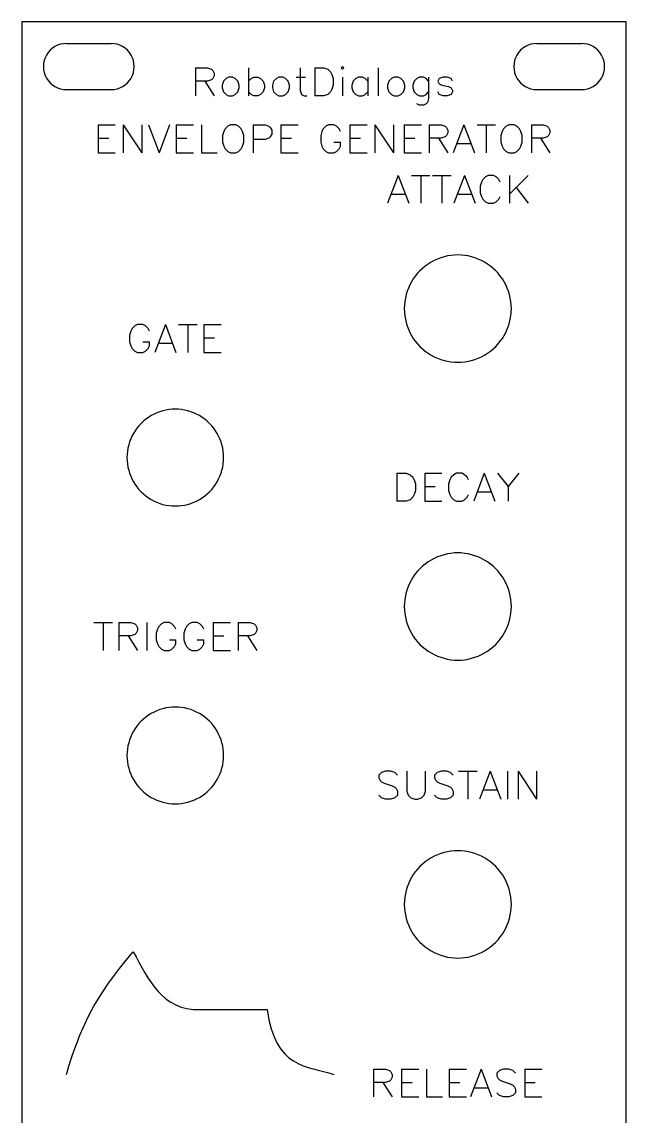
# Model space of a CAD drawing. Extents: x 0 to 41, y 0 to 128.
# Drawn here: x 0 to 40.6, y 55 to 128.5 of the extents above; entities that cross this region are included whole.
import ezdxf

# ---------------------------------------------------------------- set-up
doc = ezdxf.new("R2010")
doc.units = 0
for name, color, linetype in [('panel', 7, 'CONTINUOUS'), ('symbol', 7, 'CONTINUOUS'), ('text', 7, 'CONTINUOUS')]:
    doc.layers.add(name, color=color, linetype=linetype)

msp = doc.modelspace()

# ---------------------------------------------------------------- linework, layer by layer
at = {"layer": 'panel', "color": 7}
for p, q in [((0.049981, 128.450048), (0.049981, 0.049849)), ((40.59009, 128.450048), (0.049981, 128.450048)), ((40.59009, 0.049849), (40.59009, 128.450048)), ((3.042454, 127.001257), (6.03519, 127.001257)), ((34.604881, 127.001257), (37.597354, 127.001257)), ((3.042454, 123.903804), (6.03519, 123.903804)), ((34.604881, 123.903804), (37.597354, 123.903804)), ((32.889024, 109.215082), (32.889024, 109.215082)), ((13.586585, 99.222841), (13.586585, 99.222841)), ((32.889024, 89.230603), (32.889024, 89.230603)), ((13.586585, 79.238363), (13.586585, 79.238363)), ((32.889024, 69.246125), (32.889024, 69.246125))]:
    msp.add_line(p, q, dxfattribs=at)
for points in [[(3.042564, 127.001268), (2.490164, 127.001268), (1.979724, 126.706068), (1.703524, 126.226869)], [(7.374233, 126.226869), (7.098033, 126.706068), (6.587593, 127.001268), (6.035192, 127.001268)], [(34.604797, 127.001268), (34.052396, 127.001268), (33.541957, 126.706068), (33.265756, 126.226869)], [(38.936463, 126.226869), (38.660262, 126.706068), (38.149823, 127.001268), (37.597422, 127.001268)], [(1.703524, 126.226869), (1.427324, 125.747669), (1.427324, 125.157271), (1.703524, 124.678071)], [(7.374233, 124.678071), (7.650433, 125.157271), (7.650433, 125.747669), (7.374233, 126.226869)], [(33.265756, 126.226869), (32.989556, 125.747669), (32.989556, 125.157271), (33.265756, 124.678071)], [(38.936463, 124.678071), (39.212663, 125.157271), (39.212663, 125.747669), (38.936463, 126.226869)], [(1.703524, 124.678071), (1.979724, 124.198871), (2.490164, 123.903672), (3.042564, 123.903672)], [(6.035192, 123.903672), (6.587593, 123.903672), (7.098033, 124.198871), (7.374233, 124.678071)], [(33.265756, 124.678071), (33.541957, 124.198871), (34.052396, 123.903672), (34.604797, 123.903672)], [(37.597422, 123.903672), (38.149823, 123.903672), (38.660262, 124.198871), (38.936463, 124.678071)], [(27.502297, 112.330354), (26.39119, 111.687775), (25.706721, 110.50024), (25.706721, 109.215082)], [(31.093448, 112.330354), (29.982342, 112.972933), (28.613403, 112.972933), (27.502297, 112.330354)], [(32.889024, 109.215082), (32.889024, 110.50024), (32.204554, 111.687775), (31.093448, 112.330354)], [(25.706721, 109.215082), (25.706721, 107.929924), (26.39119, 106.742388), (27.502297, 106.099809)], [(31.093448, 106.099809), (32.204554, 106.742388), (32.889024, 107.929924), (32.889024, 109.215082)], [(27.502297, 106.099809), (28.613403, 105.45723), (29.982342, 105.45723), (31.093448, 106.099809)], [(8.723567, 102.035239), (7.720485, 101.455133), (7.102561, 100.383053), (7.102561, 99.222841)], [(11.965579, 102.035239), (10.962497, 102.615345), (9.726649, 102.615345), (8.723567, 102.035239)], [(13.586585, 99.222841), (13.586585, 100.383053), (12.968661, 101.455133), (11.965579, 102.035239)], [(7.102561, 99.222841), (7.102561, 98.062629), (7.720485, 96.990549), (8.723567, 96.410443)], [(11.965579, 96.410443), (12.968661, 96.990549), (13.586585, 98.062629), (13.586585, 99.222841)], [(8.723567, 96.410443), (9.726649, 95.830337), (10.962497, 95.830337), (11.965579, 96.410443)], [(31.093448, 92.345875), (29.982342, 92.988454), (28.613403, 92.988454), (27.502297, 92.345875)], [(27.502297, 92.345875), (26.39119, 91.703296), (25.706721, 90.515761), (25.706721, 89.230603)], [(32.889024, 89.230603), (32.889024, 90.515761), (32.204554, 91.703296), (31.093448, 92.345875)], [(25.706721, 89.230603), (25.706721, 87.945445), (26.39119, 86.75791), (27.502297, 86.115331)], [(31.093448, 86.115331), (32.204554, 86.75791), (32.889024, 87.945445), (32.889024, 89.230603)], [(27.502297, 86.115331), (28.613403, 85.472752), (29.982342, 85.472752), (31.093448, 86.115331)], [(11.965579, 82.050761), (10.962497, 82.630867), (9.726649, 82.630867), (8.723567, 82.050761)], [(8.723567, 82.050761), (7.720485, 81.470655), (7.102561, 80.398575), (7.102561, 79.238363)], [(13.586585, 79.238363), (13.586585, 80.398575), (12.968661, 81.470655), (11.965579, 82.050761)], [(7.102561, 79.238363), (7.102561, 78.07815), (7.720485, 77.00607), (8.723567, 76.425964)], [(11.965579, 76.425964), (12.968661, 77.00607), (13.586585, 78.07815), (13.586585, 79.238363)], [(8.723567, 76.425964), (9.726649, 75.845858), (10.962497, 75.845858), (11.965579, 76.425964)], [(31.093448, 72.361397), (29.982342, 73.003976), (28.613403, 73.003976), (27.502297, 72.361397)], [(27.502297, 72.361397), (26.39119, 71.718818), (25.706721, 70.531283), (25.706721, 69.246125)], [(32.889024, 69.246125), (32.889024, 70.531283), (32.204554, 71.718818), (31.093448, 72.361397)], [(25.706721, 69.246125), (25.706721, 67.960967), (26.39119, 66.773432), (27.502297, 66.130853)], [(31.093448, 66.130853), (32.204554, 66.773432), (32.889024, 67.960967), (32.889024, 69.246125)], [(27.502297, 66.130853), (28.613403, 65.488274), (29.982342, 65.488274), (31.093448, 66.130853)]]:
    msp.add_open_spline(points, degree=3, dxfattribs=at)
at = {"layer": 'symbol', "color": 7}
msp.add_line((12.002199, 62.192343), (16.49661, 62.192343), dxfattribs=at)
for points in [[(3.038347, 57.83526), (3.955115, 60.907343), (4.845669, 62.934886), (7.520273, 66.075013)], [(7.520273, 66.075013), (8.558267, 64.186631), (9.461959, 62.123252), (12.002199, 62.192343)], [(16.49661, 62.192343), (17.068027, 58.220976), (19.161121, 58.42512), (20.978534, 57.83526)]]:
    msp.add_open_spline(points, degree=3, dxfattribs=at)
at = {"layer": 'text', "color": 7}
for p, q in [((11.698091, 125.362516), (11.698091, 123.4942)), ((11.698091, 125.362516), (12.499604, 125.362516)), ((12.499604, 125.362516), (12.764894, 125.272205)), ((12.764894, 125.272205), (12.855205, 125.181894)), ((12.855205, 125.181894), (12.945516, 125.006915)), ((12.945516, 124.826293), (12.855205, 124.651314)), ((12.945516, 125.006915), (12.945516, 124.826293)), ((15.254101, 125.362516), (15.254101, 123.4942)), ((18.719802, 125.362516), (18.719802, 123.849801)), ((19.696291, 125.362516), (19.696291, 123.4942)), ((19.696291, 125.362516), (20.320003, 125.362516)), ((20.320003, 125.362516), (20.588115, 125.272205)), ((20.588115, 125.272205), (20.763094, 125.094404)), ((20.763094, 125.094404), (20.853405, 124.916604)), ((20.853405, 124.916604), (20.943716, 124.651314)), ((21.564611, 125.450005), (21.477121, 125.362516)), ((21.477121, 125.362516), (21.564611, 125.272205)), ((21.654922, 125.362516), (21.564611, 125.450005)), ((21.564611, 125.272205), (21.654922, 125.362516)), ((23.963491, 125.362516), (23.963491, 123.4942)), ((12.499604, 124.470692), (11.698091, 124.470692)), ((12.321803, 124.470692), (12.945516, 123.4942)), ((12.764894, 124.561003), (12.499604, 124.470692)), ((12.855205, 124.651314), (12.764894, 124.561003)), ((13.566411, 124.470692), (13.478921, 124.205402)), ((13.478921, 124.205402), (13.478921, 124.027601)), ((13.747033, 124.651314), (13.566411, 124.470692)), ((13.922012, 124.738803), (13.747033, 124.651314)), ((14.190123, 124.738803), (13.922012, 124.738803)), ((14.367924, 124.651314), (14.190123, 124.738803)), ((14.545724, 124.470692), (14.367924, 124.651314)), ((14.633214, 124.205402), (14.545724, 124.470692)), ((14.633214, 124.027601), (14.633214, 124.205402)), ((15.254101, 124.470692), (15.434723, 124.651314)), ((15.434723, 124.651314), (15.609702, 124.738803)), ((15.609702, 124.738803), (15.877813, 124.738803)), ((15.877813, 124.738803), (16.055614, 124.651314)), ((16.055614, 124.651314), (16.233414, 124.470692)), ((16.233414, 124.470692), (16.320904, 124.205402)), ((16.320904, 124.205402), (16.320904, 124.027601)), ((16.941791, 124.470692), (16.854301, 124.205402)), ((16.854301, 124.205402), (16.854301, 124.027601)), ((17.122413, 124.651314), (16.941791, 124.470692)), ((17.297392, 124.738803), (17.122413, 124.651314)), ((17.565503, 124.738803), (17.297392, 124.738803)), ((17.743304, 124.651314), (17.565503, 124.738803)), ((17.921104, 124.470692), (17.743304, 124.651314)), ((18.008594, 124.205402), (17.921104, 124.470692)), ((18.008594, 124.027601), (18.008594, 124.205402)), ((18.454512, 124.738803), (19.075403, 124.738803)), ((20.943716, 124.205402), (20.853405, 123.940112)), ((20.943716, 124.651314), (20.943716, 124.205402)), ((21.564611, 124.738803), (21.564611, 123.4942)), ((22.275791, 124.470692), (22.188301, 124.205402)), ((22.188301, 124.205402), (22.188301, 124.027601)), ((22.456413, 124.651314), (22.275791, 124.470692)), ((22.631392, 124.738803), (22.456413, 124.651314)), ((22.899503, 124.738803), (22.631392, 124.738803)), ((23.077304, 124.651314), (22.899503, 124.738803)), ((23.255104, 124.470692), (23.077304, 124.651314)), ((23.255104, 124.738803), (23.255104, 123.4942)), ((24.674691, 124.470692), (24.587201, 124.205402)), ((24.587201, 124.205402), (24.587201, 124.027601)), ((24.855313, 124.651314), (24.674691, 124.470692)), ((25.030292, 124.738803), (24.855313, 124.651314)), ((25.298403, 124.738803), (25.030292, 124.738803)), ((25.476204, 124.651314), (25.298403, 124.738803)), ((25.654004, 124.470692), (25.476204, 124.651314)), ((25.741494, 124.205402), (25.654004, 124.470692)), ((25.741494, 124.027601), (25.741494, 124.205402)), ((26.362391, 124.470692), (26.274901, 124.205402)), ((26.274901, 124.205402), (26.274901, 124.027601)), ((26.543013, 124.651314), (26.362391, 124.470692)), ((26.717992, 124.738803), (26.543013, 124.651314)), ((26.986103, 124.738803), (26.717992, 124.738803)), ((27.163904, 124.651314), (26.986103, 124.738803)), ((27.341704, 124.470692), (27.163904, 124.651314)), ((27.341704, 124.738803), (27.341704, 123.3164)), ((28.050091, 124.651314), (27.962601, 124.470692)), ((27.962601, 124.470692), (28.050091, 124.295713)), ((28.318202, 124.738803), (28.050091, 124.651314)), ((28.050091, 124.295713), (28.230713, 124.205402)), ((28.230713, 124.205402), (28.673803, 124.115091)), ((28.586314, 124.738803), (28.318202, 124.738803)), ((28.851604, 124.651314), (28.586314, 124.738803)), ((28.673803, 124.115091), (28.851604, 124.027601)), ((28.941915, 124.470692), (28.851604, 124.651314)), ((13.478921, 124.027601), (13.566411, 123.760901)), ((13.566411, 123.760901), (13.747033, 123.5831)), ((13.747033, 123.5831), (13.922012, 123.4942)), ((13.922012, 123.4942), (14.190123, 123.4942)), ((14.190123, 123.4942), (14.367924, 123.5831)), ((14.367924, 123.5831), (14.545724, 123.760901)), ((14.545724, 123.760901), (14.633214, 124.027601)), ((15.434723, 123.5831), (15.254101, 123.760901)), ((15.609702, 123.4942), (15.434723, 123.5831)), ((15.877813, 123.4942), (15.609702, 123.4942)), ((16.055614, 123.5831), (15.877813, 123.4942)), ((16.233414, 123.760901), (16.055614, 123.5831)), ((16.320904, 124.027601), (16.233414, 123.760901)), ((16.854301, 124.027601), (16.941791, 123.760901)), ((16.941791, 123.760901), (17.122413, 123.5831)), ((17.122413, 123.5831), (17.297392, 123.4942)), ((17.297392, 123.4942), (17.565503, 123.4942)), ((17.565503, 123.4942), (17.743304, 123.5831)), ((17.743304, 123.5831), (17.921104, 123.760901)), ((17.921104, 123.760901), (18.008594, 124.027601)), ((18.719802, 123.849801), (18.810113, 123.5831)), ((18.810113, 123.5831), (18.985092, 123.4942)), ((18.985092, 123.4942), (19.165714, 123.4942)), ((20.320003, 123.4942), (19.696291, 123.4942)), ((20.588115, 123.5831), (20.320003, 123.4942)), ((20.763094, 123.760901), (20.588115, 123.5831)), ((20.853405, 123.940112), (20.763094, 123.760901)), ((22.188301, 124.027601), (22.275791, 123.760901)), ((22.275791, 123.760901), (22.456413, 123.5831)), ((22.456413, 123.5831), (22.631392, 123.4942)), ((22.631392, 123.4942), (22.899503, 123.4942)), ((22.899503, 123.4942), (23.077304, 123.5831)), ((23.077304, 123.5831), (23.255104, 123.760901)), ((24.587201, 124.027601), (24.674691, 123.760901)), ((24.674691, 123.760901), (24.855313, 123.5831)), ((24.855313, 123.5831), (25.030292, 123.4942)), ((25.030292, 123.4942), (25.298403, 123.4942)), ((25.298403, 123.4942), (25.476204, 123.5831)), ((25.476204, 123.5831), (25.654004, 123.760901)), ((25.654004, 123.760901), (25.741494, 124.027601)), ((26.274901, 124.027601), (26.362391, 123.760901)), ((26.362391, 123.760901), (26.543013, 123.5831)), ((26.543013, 123.5831), (26.717992, 123.4942)), ((26.717992, 123.4942), (26.986103, 123.4942)), ((26.986103, 123.4942), (27.163904, 123.5831)), ((27.163904, 123.5831), (27.341704, 123.760901)), ((28.050091, 123.5831), (27.962601, 123.760901)), ((28.318202, 123.4942), (28.050091, 123.5831)), ((28.586314, 123.4942), (28.318202, 123.4942)), ((28.851604, 123.5831), (28.586314, 123.4942)), ((28.851604, 124.027601), (28.941915, 123.849801)), ((28.941915, 123.760901), (28.851604, 123.5831)), ((28.941915, 123.849801), (28.941915, 123.760901)), ((26.717992, 122.873309), (26.543013, 122.960799)), ((26.986103, 122.873309), (26.717992, 122.873309)), ((27.163904, 122.960799), (26.986103, 122.873309)), ((27.254215, 123.048288), (27.163904, 122.960799)), ((27.341704, 123.3164), (27.254215, 123.048288)), ((5.161791, 121.544116), (5.161791, 119.6758)), ((5.161791, 121.544116), (6.318905, 121.544116)), ((6.849481, 121.544116), (6.849481, 119.6758)), ((6.849481, 121.544116), (8.096906, 119.6758)), ((8.096906, 121.544116), (8.096906, 119.6758)), ((8.540001, 121.544116), (9.251203, 119.6758)), ((9.962405, 121.544116), (9.251203, 119.6758)), ((10.405491, 121.544116), (10.405491, 119.6758)), ((10.405491, 121.544116), (11.562605, 121.544116)), ((12.093191, 121.544116), (12.093191, 119.6758)), ((13.696212, 121.276004), (13.605901, 121.098204)), ((13.874012, 121.453805), (13.696212, 121.276004)), ((14.051813, 121.544116), (13.874012, 121.453805)), ((14.407414, 121.544116), (14.051813, 121.544116)), ((14.585214, 121.453805), (14.407414, 121.544116)), ((14.763015, 121.276004), (14.585214, 121.453805)), ((14.853326, 121.098204), (14.763015, 121.276004)), ((15.561691, 121.544116), (15.561691, 119.6758)), ((15.561691, 121.544116), (16.363204, 121.544116)), ((16.363204, 121.544116), (16.628494, 121.453805)), ((16.628494, 121.453805), (16.718805, 121.363494)), ((16.718805, 121.363494), (16.809116, 121.188515)), ((16.809116, 121.188515), (16.809116, 120.920403)), ((17.429991, 121.544116), (17.429991, 119.6758)), ((17.429991, 121.544116), (18.587105, 121.544116)), ((20.274802, 121.276004), (20.184491, 121.098204)), ((20.452602, 121.453805), (20.274802, 121.276004)), ((20.630403, 121.544116), (20.452602, 121.453805)), ((20.986004, 121.544116), (20.630403, 121.544116)), ((21.163804, 121.453805), (20.986004, 121.544116)), ((21.341605, 121.276004), (21.163804, 121.453805)), ((21.431916, 121.098204), (21.341605, 121.276004)), ((22.052791, 121.544116), (22.052791, 119.6758)), ((22.052791, 121.544116), (23.209905, 121.544116)), ((23.740491, 121.544116), (23.740491, 119.6758)), ((23.740491, 121.544116), (24.987916, 119.6758)), ((24.987916, 121.544116), (24.987916, 119.6758)), ((25.696291, 121.544116), (25.696291, 119.6758)), ((25.696291, 121.544116), (26.853405, 121.544116)), ((27.383991, 121.544116), (27.383991, 119.6758)), ((27.383991, 121.544116), (28.185504, 121.544116)), ((28.185504, 121.544116), (28.450794, 121.453805)), ((28.450794, 121.453805), (28.541105, 121.363494)), ((28.541105, 121.363494), (28.631416, 121.188515)), ((28.631416, 121.188515), (28.631416, 121.007893)), ((29.698303, 121.544116), (28.987101, 119.6758)), ((29.698303, 121.544116), (30.409505, 119.6758)), ((30.587301, 121.544116), (31.831904, 121.544116)), ((31.208192, 121.544116), (31.208192, 119.6758)), ((32.365302, 121.276004), (32.274991, 121.098204)), ((32.543102, 121.453805), (32.365302, 121.276004)), ((32.720903, 121.544116), (32.543102, 121.453805)), ((33.076504, 121.544116), (32.720903, 121.544116)), ((33.254304, 121.453805), (33.076504, 121.544116)), ((33.432105, 121.276004), (33.254304, 121.453805)), ((33.522416, 121.098204), (33.432105, 121.276004)), ((34.230791, 121.544116), (34.230791, 119.6758)), ((34.230791, 121.544116), (35.032304, 121.544116)), ((35.032304, 121.544116), (35.297594, 121.453805)), ((35.297594, 121.453805), (35.387905, 121.363494)), ((35.387905, 121.363494), (35.478216, 121.188515)), ((35.478216, 121.188515), (35.478216, 121.007893)), ((5.161791, 120.652292), (5.872993, 120.652292)), ((10.405491, 120.652292), (11.116693, 120.652292)), ((13.605901, 121.098204), (13.518411, 120.832914)), ((13.518411, 120.832914), (13.518411, 120.387002)), ((13.518411, 120.387002), (13.605901, 120.121712)), ((14.940815, 120.832914), (14.853326, 121.098204)), ((14.853326, 120.121712), (14.940815, 120.387002)), ((14.940815, 120.387002), (14.940815, 120.832914)), ((16.363204, 120.564802), (15.561691, 120.564802)), ((16.628494, 120.652292), (16.363204, 120.564802)), ((16.718805, 120.742603), (16.628494, 120.652292)), ((16.809116, 120.920403), (16.718805, 120.742603)), ((17.429991, 120.652292), (18.141193, 120.652292)), ((20.184491, 121.098204), (20.097001, 120.832914)), ((20.097001, 120.832914), (20.097001, 120.387002)), ((20.097001, 120.387002), (20.184491, 120.121712)), ((20.986004, 120.387002), (21.431916, 120.387002)), ((21.431916, 120.121712), (21.431916, 120.387002)), ((22.052791, 120.652292), (22.763993, 120.652292)), ((25.696291, 120.652292), (26.407493, 120.652292)), ((28.185504, 120.652292), (27.383991, 120.652292)), ((28.007703, 120.652292), (28.631416, 119.6758)), ((28.450794, 120.742603), (28.185504, 120.652292)), ((28.541105, 120.832914), (28.450794, 120.742603)), ((28.631416, 121.007893), (28.541105, 120.832914)), ((32.274991, 121.098204), (32.187501, 120.832914)), ((32.187501, 120.832914), (32.187501, 120.387002)), ((32.187501, 120.387002), (32.274991, 120.121712)), ((33.609905, 120.832914), (33.522416, 121.098204)), ((33.522416, 120.121712), (33.609905, 120.387002)), ((33.609905, 120.387002), (33.609905, 120.832914)), ((35.032304, 120.652292), (34.230791, 120.652292)), ((34.854503, 120.652292), (35.478216, 119.6758)), ((35.297594, 120.742603), (35.032304, 120.652292)), ((35.387905, 120.832914), (35.297594, 120.742603)), ((35.478216, 121.007893), (35.387905, 120.832914)), ((5.161791, 119.6758), (6.318905, 119.6758)), ((10.405491, 119.6758), (11.562605, 119.6758)), ((12.093191, 119.6758), (13.159994, 119.6758)), ((13.605901, 120.121712), (13.696212, 119.942501)), ((13.696212, 119.942501), (13.874012, 119.7647)), ((13.874012, 119.7647), (14.051813, 119.6758)), ((14.051813, 119.6758), (14.407414, 119.6758)), ((14.407414, 119.6758), (14.585214, 119.7647)), ((14.585214, 119.7647), (14.763015, 119.942501)), ((14.763015, 119.942501), (14.853326, 120.121712)), ((17.429991, 119.6758), (18.587105, 119.6758)), ((20.184491, 120.121712), (20.274802, 119.942501)), ((20.274802, 119.942501), (20.452602, 119.7647)), ((20.452602, 119.7647), (20.630403, 119.6758)), ((20.630403, 119.6758), (20.986004, 119.6758)), ((20.986004, 119.6758), (21.163804, 119.7647)), ((21.163804, 119.7647), (21.341605, 119.942501)), ((21.341605, 119.942501), (21.431916, 120.121712)), ((22.052791, 119.6758), (23.209905, 119.6758)), ((25.696291, 119.6758), (26.853405, 119.6758)), ((29.252391, 120.296691), (30.144215, 120.296691)), ((32.274991, 120.121712), (32.365302, 119.942501)), ((32.365302, 119.942501), (32.543102, 119.7647)), ((32.543102, 119.7647), (32.720903, 119.6758)), ((32.720903, 119.6758), (33.076504, 119.6758)), ((33.076504, 119.6758), (33.254304, 119.7647)), ((33.254304, 119.7647), (33.432105, 119.942501)), ((33.432105, 119.942501), (33.522416, 120.121712)), ((25.295903, 118.149216), (24.584701, 116.2809)), ((25.295903, 118.149216), (26.007105, 116.2809)), ((26.184901, 118.149216), (27.429504, 118.149216)), ((26.805792, 118.149216), (26.805792, 116.2809)), ((27.607311, 118.149216), (28.851914, 118.149216)), ((28.228202, 118.149216), (28.228202, 116.2809)), ((29.740913, 118.149216), (29.029711, 116.2809)), ((29.740913, 118.149216), (30.452115, 116.2809)), ((30.895211, 117.703304), (30.807721, 117.438014)), ((30.985522, 117.881104), (30.895211, 117.703304)), ((31.163322, 118.058905), (30.985522, 117.881104)), ((31.341123, 118.149216), (31.163322, 118.058905)), ((31.696724, 118.149216), (31.341123, 118.149216)), ((31.874524, 118.058905), (31.696724, 118.149216)), ((32.052325, 117.881104), (31.874524, 118.058905)), ((32.142636, 117.703304), (32.052325, 117.881104)), ((32.763521, 118.149216), (32.763521, 116.2809)), ((34.010946, 118.149216), (32.763521, 116.901791)), ((24.849991, 116.901791), (25.741815, 116.901791)), ((29.295001, 116.901791), (30.186825, 116.901791)), ((30.807721, 117.438014), (30.807721, 116.992102)), ((30.807721, 116.992102), (30.895211, 116.726812)), ((30.895211, 116.726812), (30.985522, 116.547601)), ((32.052325, 116.547601), (32.142636, 116.726812)), ((33.209433, 117.347703), (34.010946, 116.2809)), ((30.985522, 116.547601), (31.163322, 116.3698)), ((31.163322, 116.3698), (31.341123, 116.2809)), ((31.341123, 116.2809), (31.696724, 116.2809)), ((31.696724, 116.2809), (31.874524, 116.3698)), ((31.874524, 116.3698), (32.052325, 116.547601)), ((7.632402, 108.050805), (7.454602, 107.873004)), ((7.810203, 108.141116), (7.632402, 108.050805)), ((8.165804, 108.141116), (7.810203, 108.141116)), ((8.343604, 108.050805), (8.165804, 108.141116)), ((8.521405, 107.873004), (8.343604, 108.050805)), ((9.678523, 108.141116), (8.967321, 106.2728)), ((9.678523, 108.141116), (10.389725, 106.2728)), ((10.567521, 108.141116), (11.812124, 108.141116)), ((11.188412, 108.141116), (11.188412, 106.2728)), ((12.255211, 108.141116), (12.255211, 106.2728)), ((12.255211, 108.141116), (13.412325, 108.141116)), ((7.364291, 107.695204), (7.276801, 107.429914)), ((7.276801, 107.429914), (7.276801, 106.984002)), ((7.454602, 107.873004), (7.364291, 107.695204)), ((8.611716, 107.695204), (8.521405, 107.873004)), ((12.255211, 107.249292), (12.966413, 107.249292)), ((7.276801, 106.984002), (7.364291, 106.718712)), ((7.364291, 106.718712), (7.454602, 106.539501)), ((7.454602, 106.539501), (7.632402, 106.3617)), ((8.165804, 106.984002), (8.611716, 106.984002)), ((8.343604, 106.3617), (8.521405, 106.539501)), ((8.521405, 106.539501), (8.611716, 106.718712)), ((8.611716, 106.718712), (8.611716, 106.984002)), ((9.232611, 106.893691), (10.124435, 106.893691)), ((7.632402, 106.3617), (7.810203, 106.2728)), ((7.810203, 106.2728), (8.165804, 106.2728)), ((8.165804, 106.2728), (8.343604, 106.3617)), ((12.255211, 106.2728), (13.412325, 106.2728)), ((25.206991, 98.164716), (25.206991, 96.2964)), ((25.206991, 98.164716), (25.830703, 98.164716)), ((25.830703, 98.164716), (26.098815, 98.074405)), ((26.098815, 98.074405), (26.273794, 97.896604)), ((26.273794, 97.896604), (26.364105, 97.718804)), ((26.364105, 97.718804), (26.454416, 97.453514)), ((27.075311, 98.164716), (27.075311, 96.2964)), ((27.075311, 98.164716), (28.232425, 98.164716)), ((28.763001, 97.718804), (28.675511, 97.453514)), ((28.853312, 97.896604), (28.763001, 97.718804)), ((29.031112, 98.074405), (28.853312, 97.896604)), ((29.208913, 98.164716), (29.031112, 98.074405)), ((29.564514, 98.164716), (29.208913, 98.164716)), ((29.742314, 98.074405), (29.564514, 98.164716)), ((29.920115, 97.896604), (29.742314, 98.074405)), ((30.010426, 97.718804), (29.920115, 97.896604)), ((31.077233, 98.164716), (30.366031, 96.2964)), ((31.077233, 98.164716), (31.788435, 96.2964)), ((31.966231, 98.164716), (32.677433, 97.272892)), ((33.388635, 98.164716), (32.677433, 97.272892)), ((26.454416, 97.007602), (26.364105, 96.742312)), ((26.454416, 97.453514), (26.454416, 97.007602)), ((27.075311, 97.272892), (27.786513, 97.272892)), ((28.675511, 97.453514), (28.675511, 97.007602)), ((28.675511, 97.007602), (28.763001, 96.742312)), ((30.631321, 96.917291), (31.523145, 96.917291)), ((32.677433, 97.272892), (32.677433, 96.2964)), ((25.830703, 96.2964), (25.206991, 96.2964)), ((26.098815, 96.3853), (25.830703, 96.2964)), ((26.273794, 96.563101), (26.098815, 96.3853)), ((26.364105, 96.742312), (26.273794, 96.563101)), ((27.075311, 96.2964), (28.232425, 96.2964)), ((28.763001, 96.742312), (28.853312, 96.563101)), ((28.853312, 96.563101), (29.031112, 96.3853)), ((29.031112, 96.3853), (29.208913, 96.2964)), ((29.208913, 96.2964), (29.564514, 96.2964)), ((29.564514, 96.2964), (29.742314, 96.3853)), ((29.742314, 96.3853), (29.920115, 96.563101)), ((29.920115, 96.563101), (30.010426, 96.742312)), ((4.875001, 88.156616), (6.119604, 88.156616)), ((5.495892, 88.156616), (5.495892, 86.2883)), ((6.562691, 88.156616), (6.562691, 86.2883)), ((6.562691, 88.156616), (7.364204, 88.156616)), ((7.364204, 88.156616), (7.629494, 88.066305)), ((8.431011, 88.156616), (8.431011, 86.2883)), ((9.588123, 88.156616), (9.410322, 88.066305)), ((9.943724, 88.156616), (9.588123, 88.156616)), ((10.121524, 88.066305), (9.943724, 88.156616)), ((11.456443, 88.156616), (11.278642, 88.066305)), ((11.812044, 88.156616), (11.456443, 88.156616)), ((11.989844, 88.066305), (11.812044, 88.156616)), ((12.878841, 88.156616), (12.878841, 86.2883)), ((12.878841, 88.156616), (14.035955, 88.156616)), ((14.566541, 88.156616), (14.566541, 86.2883)), ((14.566541, 88.156616), (15.368054, 88.156616)), ((15.368054, 88.156616), (15.633344, 88.066305)), ((7.629494, 87.355103), (7.364204, 87.264792)), ((7.629494, 88.066305), (7.719805, 87.975994)), ((7.719805, 87.445414), (7.629494, 87.355103)), ((7.719805, 87.975994), (7.810116, 87.801015)), ((7.810116, 87.620393), (7.719805, 87.445414)), ((7.810116, 87.801015), (7.810116, 87.620393)), ((9.142211, 87.710704), (9.054721, 87.445414)), ((9.054721, 87.445414), (9.054721, 86.999502)), ((9.232522, 87.888504), (9.142211, 87.710704)), ((9.410322, 88.066305), (9.232522, 87.888504)), ((10.299325, 87.888504), (10.121524, 88.066305)), ((10.389636, 87.710704), (10.299325, 87.888504)), ((11.010531, 87.710704), (10.923041, 87.445414)), ((10.923041, 87.445414), (10.923041, 86.999502)), ((11.100842, 87.888504), (11.010531, 87.710704)), ((11.278642, 88.066305), (11.100842, 87.888504)), ((12.167645, 87.888504), (11.989844, 88.066305)), ((12.257956, 87.710704), (12.167645, 87.888504)), ((15.633344, 87.355103), (15.368054, 87.264792)), ((15.633344, 88.066305), (15.723655, 87.975994)), ((15.723655, 87.445414), (15.633344, 87.355103)), ((15.723655, 87.975994), (15.813966, 87.801015)), ((15.813966, 87.620393), (15.723655, 87.445414)), ((15.813966, 87.801015), (15.813966, 87.620393)), ((7.364204, 87.264792), (6.562691, 87.264792)), ((7.186403, 87.264792), (7.810116, 86.2883)), ((9.054721, 86.999502), (9.142211, 86.734212)), ((9.142211, 86.734212), (9.232522, 86.555001)), ((9.943724, 86.999502), (10.389636, 86.999502)), ((10.299325, 86.555001), (10.389636, 86.734212)), ((10.389636, 86.734212), (10.389636, 86.999502)), ((10.923041, 86.999502), (11.010531, 86.734212)), ((11.010531, 86.734212), (11.100842, 86.555001)), ((11.812044, 86.999502), (12.257956, 86.999502)), ((12.167645, 86.555001), (12.257956, 86.734212)), ((12.257956, 86.734212), (12.257956, 86.999502)), ((12.878841, 87.264792), (13.590043, 87.264792)), ((15.368054, 87.264792), (14.566541, 87.264792)), ((15.190253, 87.264792), (15.813966, 86.2883)), ((9.232522, 86.555001), (9.410322, 86.3772)), ((9.410322, 86.3772), (9.588123, 86.2883)), ((9.588123, 86.2883), (9.943724, 86.2883)), ((9.943724, 86.2883), (10.121524, 86.3772)), ((10.121524, 86.3772), (10.299325, 86.555001)), ((11.100842, 86.555001), (11.278642, 86.3772)), ((11.278642, 86.3772), (11.456443, 86.2883)), ((11.456443, 86.2883), (11.812044, 86.2883)), ((11.812044, 86.2883), (11.989844, 86.3772)), ((11.989844, 86.3772), (12.167645, 86.555001)), ((12.878841, 86.2883), (14.035955, 86.2883)), ((24.185402, 78.090005), (24.007601, 77.912204)), ((24.007601, 77.912204), (24.007601, 77.734404)), ((24.450692, 78.180316), (24.185402, 78.090005)), ((24.806293, 78.180316), (24.450692, 78.180316)), ((25.074404, 78.090005), (24.806293, 78.180316)), ((25.252205, 77.912204), (25.074404, 78.090005)), ((25.873091, 78.180316), (25.873091, 76.845401)), ((27.120516, 76.845401), (27.120516, 78.180316)), ((27.919212, 78.090005), (27.741411, 77.912204)), ((27.741411, 77.912204), (27.741411, 77.734404)), ((28.184502, 78.180316), (27.919212, 78.090005)), ((28.540103, 78.180316), (28.184502, 78.180316)), ((28.808214, 78.090005), (28.540103, 78.180316)), ((28.986015, 77.912204), (28.808214, 78.090005)), ((29.341621, 78.180316), (30.586224, 78.180316)), ((29.962512, 78.180316), (29.962512, 76.312)), ((31.475223, 78.180316), (30.764021, 76.312)), ((31.475223, 78.180316), (32.186425, 76.312)), ((32.629511, 78.180316), (32.629511, 76.312)), ((33.340721, 78.180316), (33.340721, 76.312)), ((33.340721, 78.180316), (34.588146, 76.312)), ((34.588146, 78.180316), (34.588146, 76.312)), ((24.007601, 77.734404), (24.095091, 77.556603)), ((24.095091, 77.556603), (24.185402, 77.469114)), ((24.185402, 77.469114), (24.363202, 77.378803)), ((24.363202, 77.378803), (24.896604, 77.201002)), ((24.896604, 77.201002), (25.074404, 77.113513)), ((25.074404, 77.113513), (25.161894, 77.023202)), ((27.741411, 77.734404), (27.828901, 77.556603)), ((27.828901, 77.556603), (27.919212, 77.469114)), ((27.919212, 77.469114), (28.097012, 77.378803)), ((28.097012, 77.378803), (28.630414, 77.201002)), ((28.630414, 77.201002), (28.808214, 77.113513)), ((28.808214, 77.113513), (28.895704, 77.023202)), ((24.185402, 76.4009), (24.007601, 76.578701)), ((24.450692, 76.312), (24.185402, 76.4009)), ((25.074404, 76.4009), (24.806293, 76.312)), ((25.252205, 76.578701), (25.074404, 76.4009)), ((25.161894, 77.023202), (25.252205, 76.845401)), ((25.252205, 76.845401), (25.252205, 76.578701)), ((25.873091, 76.845401), (25.963402, 76.578701)), ((25.963402, 76.578701), (26.141202, 76.4009)), ((26.141202, 76.4009), (26.409314, 76.312)), ((26.584293, 76.312), (26.852404, 76.4009)), ((26.852404, 76.4009), (27.030205, 76.578701)), ((27.030205, 76.578701), (27.120516, 76.845401)), ((27.919212, 76.4009), (27.741411, 76.578701)), ((28.184502, 76.312), (27.919212, 76.4009)), ((28.808214, 76.4009), (28.540103, 76.312)), ((28.986015, 76.578701), (28.808214, 76.4009)), ((28.895704, 77.023202), (28.986015, 76.845401)), ((28.986015, 76.845401), (28.986015, 76.578701)), ((31.029311, 76.932891), (31.921135, 76.932891)), ((24.806293, 76.312), (24.450692, 76.312)), ((26.409314, 76.312), (26.584293, 76.312)), ((28.540103, 76.312), (28.184502, 76.312)), ((23.651991, 58.195821), (23.651991, 56.327505)), ((23.651991, 58.195821), (24.453504, 58.195821)), ((24.453504, 58.195821), (24.718794, 58.10551)), ((24.718794, 58.10551), (24.809105, 58.015199)), ((24.809105, 58.015199), (24.899416, 57.84022)), ((25.520311, 58.195821), (25.520311, 56.327505)), ((25.520311, 58.195821), (26.677425, 58.195821)), ((27.208001, 58.195821), (27.208001, 56.327505)), ((28.720721, 58.195821), (28.720721, 56.327505)), ((28.720721, 58.195821), (29.877835, 58.195821)), ((30.854323, 58.195821), (30.143121, 56.327505)), ((30.854323, 58.195821), (31.565525, 56.327505)), ((32.098922, 58.10551), (31.921121, 57.927709)), ((32.364212, 58.195821), (32.098922, 58.10551)), ((32.719813, 58.195821), (32.364212, 58.195821)), ((32.987924, 58.10551), (32.719813, 58.195821)), ((33.165725, 57.927709), (32.987924, 58.10551)), ((33.786591, 58.195821), (33.786591, 56.327505)), ((33.786591, 58.195821), (34.943705, 58.195821)), ((24.453504, 57.303997), (23.651991, 57.303997)), ((24.275703, 57.303997), (24.899416, 56.327505)), ((24.718794, 57.394308), (24.453504, 57.303997)), ((24.809105, 57.484619), (24.718794, 57.394308)), ((24.899416, 57.659598), (24.809105, 57.484619)), ((24.899416, 57.84022), (24.899416, 57.659598)), ((25.520311, 57.303997), (26.231513, 57.303997)), ((28.720721, 57.303997), (29.431923, 57.303997)), ((31.921121, 57.927709), (31.921121, 57.749909)), ((31.921121, 57.749909), (32.008611, 57.572108)), ((32.008611, 57.572108), (32.098922, 57.484619)), ((32.098922, 57.484619), (32.276722, 57.394308)), ((32.276722, 57.394308), (32.810124, 57.216507)), ((33.786591, 57.303997), (34.497793, 57.303997)), ((30.408411, 56.948396), (31.300235, 56.948396)), ((32.098922, 56.416405), (31.921121, 56.594206)), ((32.810124, 57.216507), (32.987924, 57.129018)), ((32.987924, 57.129018), (33.075414, 57.038707)), ((33.165725, 56.594206), (32.987924, 56.416405)), ((33.075414, 57.038707), (33.165725, 56.860906)), ((33.165725, 56.860906), (33.165725, 56.594206)), ((25.520311, 56.327505), (26.677425, 56.327505)), ((27.208001, 56.327505), (28.274804, 56.327505)), ((28.720721, 56.327505), (29.877835, 56.327505)), ((32.364212, 56.327505), (32.098922, 56.416405)), ((32.719813, 56.327505), (32.364212, 56.327505)), ((32.987924, 56.416405), (32.719813, 56.327505)), ((33.786591, 56.327505), (34.943705, 56.327505))]:
    msp.add_line(p, q, dxfattribs=at)

doc.saveas('drawing.dxf')
